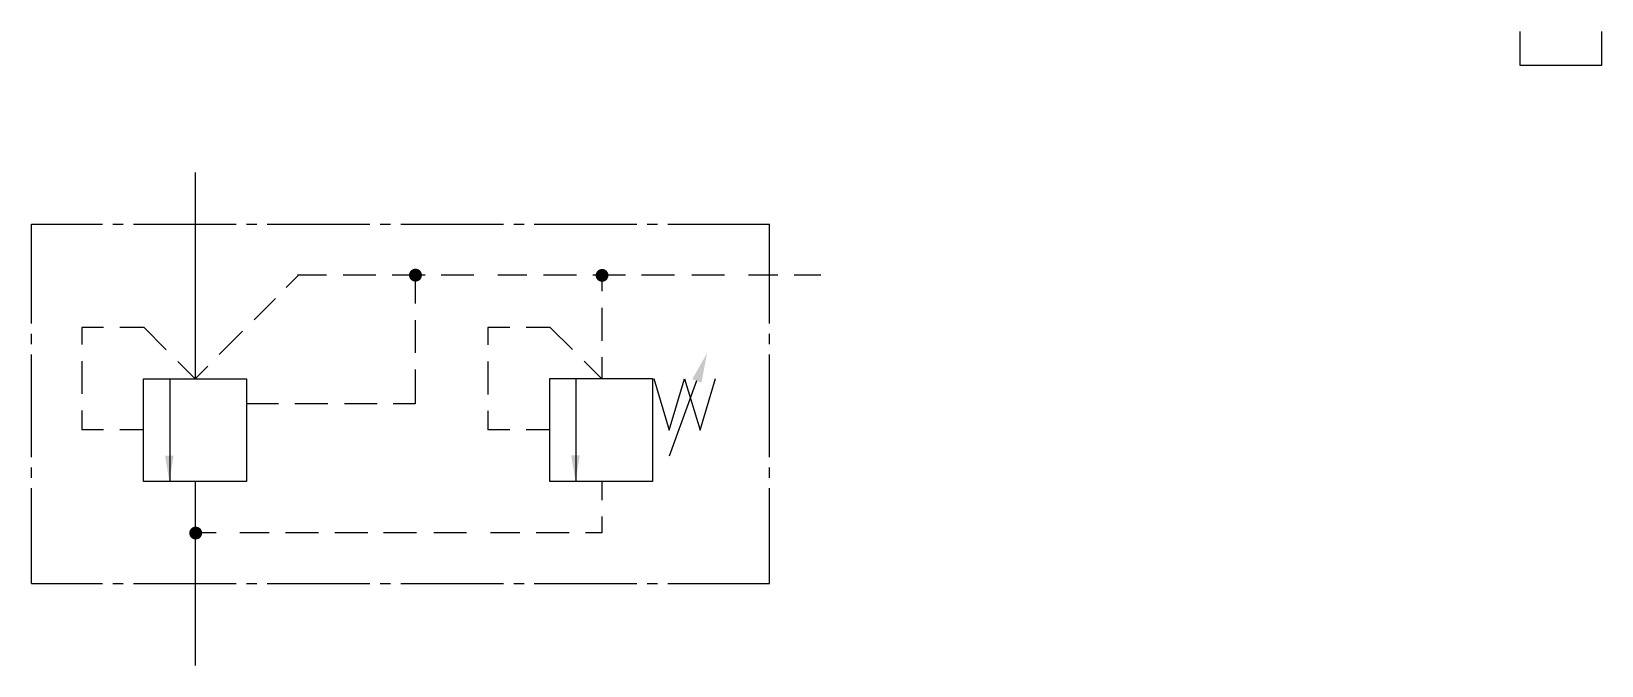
# Model space of a CAD drawing. Extents: x 765 to 1145, y 443 to 509.
# Drawn here: x 765.4 to 918.1, y 443.1 to 504.7 of the extents above; entities outside this region: 2.
import ezdxf

# ---------------------------------------------------------------- set-up
doc = ezdxf.new("R2010")
doc.units = 0
doc.header["$LTSCALE"] = 5
doc.layers.add('11', color=1, linetype='CONTINUOUS')
doc.layers.add('12', color=2, linetype='CONTINUOUS')

# ---------------------------------------------------------------- blocks, each defined once
blk = doc.blocks.new('5171')
at = {"layer": '11', "color": 0}
for p, q in [((201.38, 88.43), (201.38, 93.43)), ((213.38, 93.43), (213.38, 88.43)), ((213.38, 88.43), (201.38, 88.43))]:
    blk.add_line(p, q, dxfattribs=at)
blk = doc.blocks.new('5237')
at = {"layer": '11', "color": 0}
for centre, start, end in [((345.2, 30.89), 233.1301, 306.8699), ((345.2, 18.93), 53.1301, 126.8699)]:
    blk.add_arc(centre, 5, start, end, dxfattribs=at)
blk = doc.blocks.new('5236')
at = {"layer": '11', "color": 0}
for p, q in [((342.02, 47.87), (343.5, 42.87)), ((343.5, 42.87), (345, 47.86)), ((345, 47.86), (346.51, 42.87)), ((346.51, 42.87), (348.01, 47.87))]:
    blk.add_line(p, q, dxfattribs=at)

msp = doc.modelspace()

# ---------------------------------------------------------------- linework, layer by layer
at = {"layer": '11', "color": 0}
for p, q in [((781.31, 491.01), (781.31, 470.97)), ((776.3, 460.97), (776.3, 470.97)), ((776.3, 470.97), (786.3, 470.97)), ((778.84, 470.99), (778.84, 460.98)), ((786.3, 470.97), (786.3, 460.97)), ((815.8, 460.98), (815.8, 470.98)), ((815.8, 470.98), (825.8, 470.98)), ((818.34, 471.01), (818.34, 460.99)), ((825.8, 470.98), (825.8, 460.98)), ((825.92, 470.98), (827.41, 465.98)), ((827.41, 465.98), (828.91, 470.97)), ((830.08, 470.76), (827.41, 463.45)), ((828.91, 470.97), (830.41, 465.98)), ((830.41, 465.98), (831.91, 470.98)), ((786.3, 460.97), (776.3, 460.97)), ((781.31, 460.97), (781.31, 443.07)), ((825.8, 460.98), (815.8, 460.98))]:
    msp.add_line(p, q, dxfattribs=at)
at = {"layer": '11', "color": 0, "const_width": 0.625}
for points in [[(802.42, 481.04, 1), (803.05, 481.04, 1)], [(820.57, 481.02, 1), (821.19, 481.02, 1)], [(781.05, 455.96, 1), (781.68, 455.96, 1)]]:
    msp.add_lwpolyline(points, format="xyb", close=True, dxfattribs=at)
at = {"layer": '12', "color": 0}
for p, q in [((765.39, 486.01), (772.3, 486.01)), ((765.39, 476.34), (765.39, 486.01)), ((773.3, 486.01), (774.3, 486.01)), ((775.3, 486.01), (785.3, 486.01)), ((786.3, 486.01), (787.3, 486.01)), ((788.3, 486.01), (798.3, 486.01)), ((799.3, 486.01), (800.3, 486.01)), ((801.3, 486.01), (811.3, 486.01)), ((812.3, 486.01), (813.3, 486.01)), ((814.27, 486.01), (824.27, 486.01)), ((825.27, 486.01), (826.27, 486.01)), ((827.27, 486.01), (837.15, 486.01)), ((837.15, 476.34), (837.15, 486.01)), ((791.33, 481.01), (790.15, 479.83)), ((794.09, 481.03), (791.25, 481.03)), ((798.89, 481.03), (795.69, 481.03)), ((803.68, 481.03), (800.48, 481.03)), ((802.72, 481.03), (802.72, 478.28)), ((808.42, 481.03), (805.22, 481.03)), ((813.58, 481.03), (810.74, 481.03)), ((818.38, 481.03), (815.18, 481.03)), ((823.17, 481.03), (819.97, 481.03)), ((820.85, 481.01), (820.85, 479.47)), ((827.91, 481.03), (824.71, 481.03)), ((832.8, 481.03), (829.6, 481.03)), ((837.96, 481.03), (835.12, 481.03)), ((842.15, 481.03), (839.56, 481.03)), ((789.12, 478.77), (787.06, 476.71)), ((802.72, 476.68), (802.72, 473.48)), ((820.85, 477.87), (820.85, 474.67)), ((765.39, 474.34), (765.39, 475.34)), ((772.4, 475.95), (770.28, 475.95)), ((770.28, 475.95), (770.28, 474.29)), ((776.3, 475.95), (774, 475.95)), ((778.5, 473.79), (776.31, 475.97)), ((785.93, 475.58), (783.66, 473.31)), ((811.9, 475.96), (809.78, 475.96)), ((809.78, 475.96), (809.78, 474.25)), ((815.8, 475.96), (813.5, 475.96)), ((817.99, 473.81), (815.81, 475.99)), ((837.15, 474.34), (837.15, 475.34)), ((765.39, 463.34), (765.39, 473.34)), ((770.28, 472.69), (770.28, 469.49)), ((781.32, 470.97), (779.63, 472.66)), ((782.53, 472.18), (781.31, 470.97)), ((802.72, 471.87), (802.72, 468.52)), ((809.78, 472.65), (809.78, 469.45)), ((820.82, 470.98), (819.13, 472.68)), ((820.85, 473.06), (820.85, 470.98)), ((837.15, 463.34), (837.15, 473.34)), ((770.28, 467.89), (770.28, 465.99)), ((789.42, 468.52), (786.3, 468.52)), ((794.22, 468.52), (791.02, 468.52)), ((799.02, 468.52), (795.82, 468.52)), ((802.72, 468.52), (800.56, 468.52)), ((809.78, 467.84), (809.78, 466)), ((772.4, 465.99), (770.28, 465.99)), ((776.3, 465.99), (774, 465.99)), ((811.9, 466), (809.78, 466)), ((815.8, 466), (813.5, 466)), ((765.39, 461.34), (765.39, 462.34)), ((837.15, 461.34), (837.15, 462.34)), ((765.39, 451.06), (765.39, 460.34)), ((820.85, 460.98), (820.85, 459.17)), ((837.15, 451.06), (837.15, 460.34)), ((820.85, 457.56), (820.85, 455.98)), ((783.34, 455.98), (781.31, 455.98)), ((788.5, 455.98), (785.65, 455.98)), ((793.3, 455.98), (790.1, 455.98)), ((798.09, 455.98), (794.89, 455.98)), ((802.83, 455.98), (799.63, 455.98)), ((807.71, 455.98), (804.51, 455.98)), ((812.87, 455.98), (810.03, 455.98)), ((817.67, 455.98), (814.47, 455.98)), ((820.85, 455.98), (819.26, 455.98)), ((765.39, 451.06), (772.3, 451.06)), ((773.3, 451.06), (774.3, 451.06)), ((775.3, 451.06), (785.3, 451.06)), ((786.3, 451.06), (787.3, 451.06)), ((788.3, 451.06), (798.3, 451.06)), ((799.3, 451.06), (800.3, 451.06)), ((801.3, 451.06), (811.3, 451.06)), ((812.3, 451.06), (813.3, 451.06)), ((814.27, 451.06), (824.27, 451.06)), ((825.27, 451.06), (826.27, 451.06)), ((827.27, 451.06), (837.15, 451.06))]:
    msp.add_line(p, q, dxfattribs=at)
for points in [[(829.65, 470.92), (830.55, 470.6), (831.09, 473.46)], [(778.38, 463.5), (779.22, 463.5), (778.8, 460.98)], [(817.88, 463.51), (818.72, 463.51), (818.3, 460.99)]]:
    msp.add_solid(points, dxfattribs=at)

# ---------------------------------------------------------------- block references
at = {"layer": '11', "color": 0}
for name, p in [('5236', (789.23, 461.08)), ('5237', (796.59, 481.04))]:
    msp.add_blockref(name, p, dxfattribs=at)
at = {"layer": '11', "color": 0, "xscale": 0.66, "yscale": 0.66, "zscale": 0.66}
msp.add_blockref('5171', (777.25, 443.08), dxfattribs=at)

doc.saveas('drawing.dxf')
